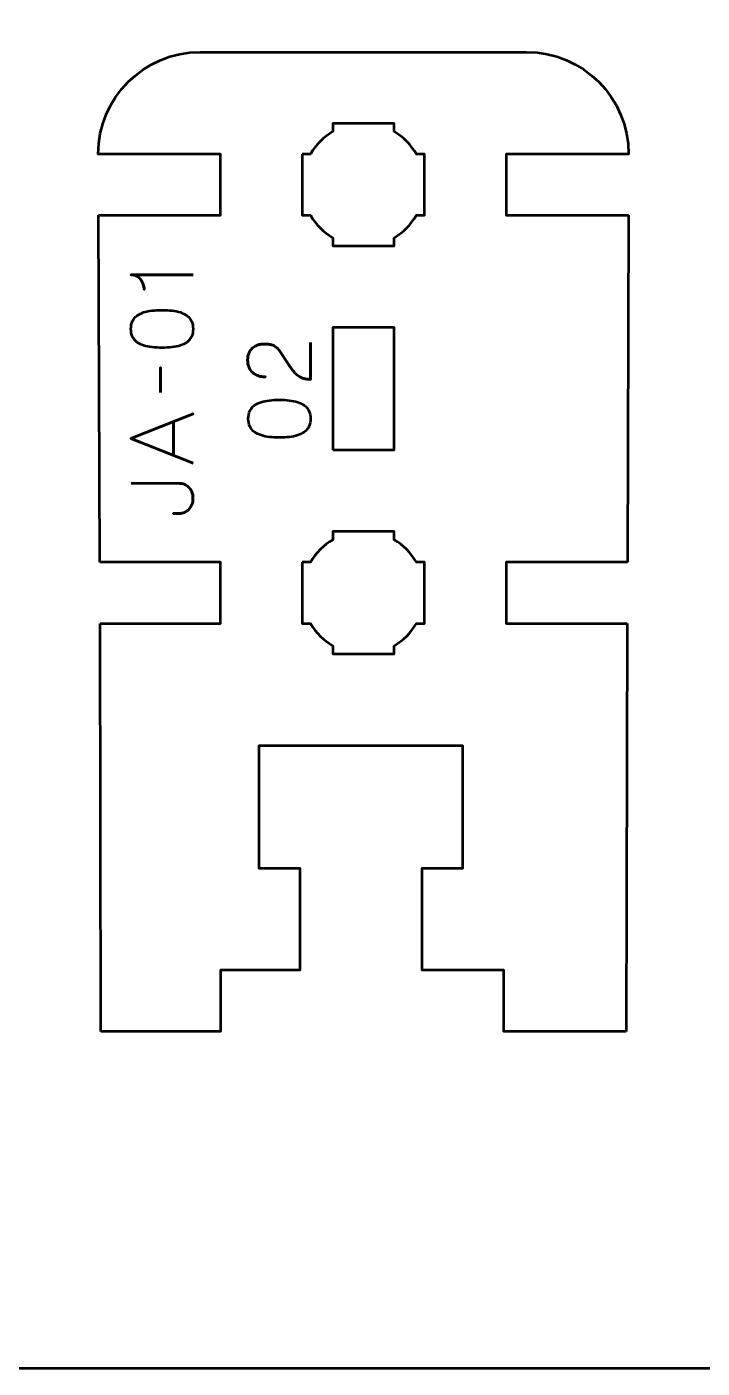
# Model space of a CAD drawing. Header units: centimetres. Extents: x -21 to 0, y -29.7 to 0.
# Drawn here: x -10.5 to -7.19, y -29.7 to -23.13 of the extents above; entities that cross this region are included whole.
import ezdxf

# ---------------------------------------------------------------- set-up
doc = ezdxf.new("R2010")
doc.units = ezdxf.units.CM
doc.header["$MEASUREMENT"] = 0
doc.layers.add('Layer 1', color=7, linetype='Continuous')

msp = doc.modelspace()

# ---------------------------------------------------------------- linework, layer by layer
at = {"layer": 'Layer 1', "color": 1, "lineweight": 53}
msp.add_open_spline([(-21.00003, -29.19995), (-21.00003, -29.19995), (-21.00003, -3.49992), (-21.00003, -3.49992), (-21.00003, -3.49992), (-21.00003, -3.41709), (-20.93286, -3.34992), (-20.85003, -3.34992), (-20.85003, -3.34992), (-20.7672, -3.34992), (-20.70003, -3.28275), (-20.70003, -3.19992), (-20.70003, -3.19992), (-20.70003, -3.11709), (-20.7672, -3.04992), (-20.85003, -3.04992), (-20.85003, -3.04992), (-20.93286, -3.04992), (-21.00003, -2.98275), (-21.00003, -2.89992), (-21.00003, -2.89992), (-21.00003, -2.81709), (-20.93286, -2.74992), (-20.85003, -2.74992), (-20.85003, -2.74992), (-20.7672, -2.74992), (-20.70003, -2.68275), (-20.70003, -2.59992), (-20.70003, -2.59992), (-20.70003, -2.51709), (-20.7672, -2.44992), (-20.85003, -2.44992), (-20.85003, -2.44992), (-20.93286, -2.44992), (-21.00003, -2.38275), (-21.00003, -2.29992), (-21.00003, -2.29992), (-21.00003, -2.21709), (-20.93286, -2.14992), (-20.85003, -2.14992), (-20.85003, -2.14992), (-20.7672, -2.14992), (-20.70003, -2.08275), (-20.70003, -1.99992), (-20.70003, -1.99992), (-20.70003, -1.91709), (-20.7672, -1.84992), (-20.85003, -1.84992), (-20.85003, -1.84992), (-20.93286, -1.84992), (-21.00003, -1.78275), (-21.00003, -1.69992), (-21.00003, -1.69992), (-21.00003, -1.61709), (-20.93286, -1.54992), (-20.85003, -1.54992), (-20.85003, -1.54992), (-20.7672, -1.54992), (-20.70003, -1.48275), (-20.70003, -1.39992), (-20.70003, -1.39992), (-20.70003, -1.31709), (-20.7672, -1.24992), (-20.85003, -1.24992), (-20.85003, -1.24992), (-20.93286, -1.24992), (-21.00003, -1.18275), (-21.00003, -1.09992), (-21.00003, -1.09992), (-21.00003, -1.09992), (-21.00003, -0.49992), (-21.00003, -0.49992), (-21.00003, -0.49992), (-21.00003, -0.22295), (-20.77694, 0.00004), (-20.49994, 0.00004), (-20.49994, 0.00004), (-20.49994, 0.00004), (-0.50008, 0.00004), (-0.50008, 0.00004), (-0.50008, 0.00004), (-0.22294, 0.00004), (0.00002, -0.22295), (0.00002, -0.49992), (0.00002, -0.49992), (0.00002, -0.49992), (0.00002, -29.19995), (0.00002, -29.19995), (0.00002, -29.19995), (0.00002, -29.47695), (-0.22294, -29.70004), (-0.50008, -29.70004), (-0.50008, -29.70004), (-0.50008, -29.70004), (-20.49994, -29.70004), (-20.49994, -29.70004), (-20.49994, -29.70004), (-20.77694, -29.70004), (-21.00003, -29.47695), (-21.00003, -29.19995)], degree=3, knots=[0, 0, 0, 0, 0.04, 0.04, 0.04, 0.04, 0.08, 0.08, 0.08, 0.08, 0.12, 0.12, 0.12, 0.12, 0.16, 0.16, 0.16, 0.16, 0.2, 0.2, 0.2, 0.2, 0.24, 0.24, 0.24, 0.24, 0.28, 0.28, 0.28, 0.28, 0.32, 0.32, 0.32, 0.32, 0.36, 0.36, 0.36, 0.36, 0.4, 0.4, 0.4, 0.4, 0.44, 0.44, 0.44, 0.44, 0.48, 0.48, 0.48, 0.48, 0.52, 0.52, 0.52, 0.52, 0.56, 0.56, 0.56, 0.56, 0.6, 0.6, 0.6, 0.6, 0.64, 0.64, 0.64, 0.64, 0.68, 0.68, 0.68, 0.68, 0.72, 0.72, 0.72, 0.72, 0.76, 0.76, 0.76, 0.76, 0.8, 0.8, 0.8, 0.8, 0.84, 0.84, 0.84, 0.84, 0.88, 0.88, 0.88, 0.88, 0.92, 0.92, 0.92, 0.92, 0.96, 0.96, 0.96, 0.96, 1, 1, 1, 1], dxfattribs=at)
at = {"layer": 'Layer 1', "lineweight": 53}
for points, knots in [([(-10.14883, -24.05), (-10.14883, -24.05), (-9.55, -24.05), (-9.55, -24.05), (-9.55, -24.05), (-9.55, -24.05), (-9.55, -23.75), (-9.55, -23.75), (-9.55, -23.75), (-9.55, -23.75), (-10.15, -23.75), (-10.15, -23.75), (-10.15, -23.75), (-10.15, -23.47391), (-9.92609, -23.25), (-9.65, -23.25), (-9.65, -23.25), (-9.65, -23.25), (-8.05, -23.25), (-8.05, -23.25), (-8.05, -23.25), (-7.77391, -23.25), (-7.55, -23.47391), (-7.55, -23.75), (-7.55, -23.75), (-7.55, -23.75), (-8.15, -23.75), (-8.15, -23.75), (-8.15, -23.75), (-8.15, -23.75), (-8.15, -24.05), (-8.15, -24.05), (-8.15, -24.05), (-8.15, -24.05), (-7.55094, -24.05), (-7.55094, -24.05)], [0, 0, 0, 0, 0.1111111, 0.1111111, 0.1111111, 0.1111111, 0.2222222, 0.2222222, 0.2222222, 0.2222222, 0.3333333, 0.3333333, 0.3333333, 0.3333333, 0.4444444, 0.4444444, 0.4444444, 0.4444444, 0.5555556, 0.5555556, 0.5555556, 0.5555556, 0.6666667, 0.6666667, 0.6666667, 0.6666667, 0.7777778, 0.7777778, 0.7777778, 0.7777778, 0.8888889, 0.8888889, 0.8888889, 0.8888889, 1, 1, 1, 1]), ([(-9.15, -23.75), (-9.15, -23.75), (-9.10985, -23.75), (-9.10985, -23.75), (-9.10985, -23.75), (-9.0835, -23.70447), (-9.04553, -23.6665), (-9, -23.64015), (-9, -23.64015), (-9, -23.64015), (-9, -23.6), (-9, -23.6), (-9, -23.6), (-9, -23.6), (-8.85, -23.6), (-8.85, -23.6), (-8.85, -23.6), (-8.85, -23.6), (-8.7, -23.6), (-8.7, -23.6), (-8.7, -23.6), (-8.7, -23.6), (-8.7, -23.64015), (-8.7, -23.64015), (-8.7, -23.64015), (-8.65447, -23.6665), (-8.6165, -23.70447), (-8.59015, -23.75), (-8.59015, -23.75), (-8.59015, -23.75), (-8.55, -23.75), (-8.55, -23.75), (-8.55, -23.75), (-8.55, -23.75), (-8.55, -23.9), (-8.55, -23.9), (-8.55, -23.9), (-8.55, -23.9), (-8.55, -24.05), (-8.55, -24.05), (-8.55, -24.05), (-8.55, -24.05), (-8.59015, -24.05), (-8.59015, -24.05), (-8.59015, -24.05), (-8.6165, -24.09553), (-8.65447, -24.1335), (-8.7, -24.15985), (-8.7, -24.15985), (-8.7, -24.15985), (-8.7, -24.2), (-8.7, -24.2), (-8.7, -24.2), (-8.7, -24.2), (-8.85, -24.2), (-8.85, -24.2), (-8.85, -24.2), (-8.85, -24.2), (-9, -24.2), (-9, -24.2), (-9, -24.2), (-9, -24.2), (-9, -24.15985), (-9, -24.15985), (-9, -24.15985), (-9.04553, -24.1335), (-9.0835, -24.09553), (-9.10985, -24.05), (-9.10985, -24.05), (-9.10985, -24.05), (-9.15, -24.05), (-9.15, -24.05), (-9.15, -24.05), (-9.15, -24.05), (-9.15, -23.9), (-9.15, -23.9), (-9.15, -23.9), (-9.15, -23.9), (-9.15, -23.75), (-9.15, -23.75)], [0, 0, 0, 0, 0.05, 0.05, 0.05, 0.05, 0.1, 0.1, 0.1, 0.1, 0.15, 0.15, 0.15, 0.15, 0.2, 0.2, 0.2, 0.2, 0.25, 0.25, 0.25, 0.25, 0.3, 0.3, 0.3, 0.3, 0.35, 0.35, 0.35, 0.35, 0.4, 0.4, 0.4, 0.4, 0.45, 0.45, 0.45, 0.45, 0.5, 0.5, 0.5, 0.5, 0.55, 0.55, 0.55, 0.55, 0.6, 0.6, 0.6, 0.6, 0.65, 0.65, 0.65, 0.65, 0.7, 0.7, 0.7, 0.7, 0.75, 0.75, 0.75, 0.75, 0.8, 0.8, 0.8, 0.8, 0.85, 0.85, 0.85, 0.85, 0.9, 0.9, 0.9, 0.9, 0.95, 0.95, 0.95, 0.95, 1, 1, 1, 1]), ([(-9, -25.2), (-9, -25.2), (-9, -24.6), (-9, -24.6), (-9, -24.6), (-9, -24.6), (-8.7, -24.6), (-8.7, -24.6), (-8.7, -24.6), (-8.7, -24.6), (-8.7, -25.2), (-8.7, -25.2), (-8.7, -25.2), (-8.7, -25.2), (-9, -25.2), (-9, -25.2)], [0, 0, 0, 0, 0.25, 0.25, 0.25, 0.25, 0.5, 0.5, 0.5, 0.5, 0.75, 0.75, 0.75, 0.75, 1, 1, 1, 1]), ([(-9.15, -25.75), (-9.15, -25.75), (-9.10985, -25.75), (-9.10985, -25.75), (-9.10985, -25.75), (-9.0835, -25.70447), (-9.04553, -25.6665), (-9, -25.64015), (-9, -25.64015), (-9, -25.64015), (-9, -25.6), (-9, -25.6), (-9, -25.6), (-9, -25.6), (-8.85, -25.6), (-8.85, -25.6), (-8.85, -25.6), (-8.85, -25.6), (-8.7, -25.6), (-8.7, -25.6), (-8.7, -25.6), (-8.7, -25.6), (-8.7, -25.64015), (-8.7, -25.64015), (-8.7, -25.64015), (-8.65447, -25.6665), (-8.6165, -25.70447), (-8.59015, -25.75), (-8.59015, -25.75), (-8.59015, -25.75), (-8.55, -25.75), (-8.55, -25.75), (-8.55, -25.75), (-8.55, -25.75), (-8.55, -25.9), (-8.55, -25.9), (-8.55, -25.9), (-8.55, -25.9), (-8.55, -26.05), (-8.55, -26.05), (-8.55, -26.05), (-8.55, -26.05), (-8.59015, -26.05), (-8.59015, -26.05), (-8.59015, -26.05), (-8.6165, -26.09553), (-8.65447, -26.1335), (-8.7, -26.15985), (-8.7, -26.15985), (-8.7, -26.15985), (-8.7, -26.2), (-8.7, -26.2), (-8.7, -26.2), (-8.7, -26.2), (-8.85, -26.2), (-8.85, -26.2), (-8.85, -26.2), (-8.85, -26.2), (-9, -26.2), (-9, -26.2), (-9, -26.2), (-9, -26.2), (-9, -26.15985), (-9, -26.15985), (-9, -26.15985), (-9.04553, -26.1335), (-9.0835, -26.09553), (-9.10985, -26.05), (-9.10985, -26.05), (-9.10985, -26.05), (-9.15, -26.05), (-9.15, -26.05), (-9.15, -26.05), (-9.15, -26.05), (-9.15, -25.9), (-9.15, -25.9), (-9.15, -25.9), (-9.15, -25.9), (-9.15, -25.75), (-9.15, -25.75)], [0, 0, 0, 0, 0.05, 0.05, 0.05, 0.05, 0.1, 0.1, 0.1, 0.1, 0.15, 0.15, 0.15, 0.15, 0.2, 0.2, 0.2, 0.2, 0.25, 0.25, 0.25, 0.25, 0.3, 0.3, 0.3, 0.3, 0.35, 0.35, 0.35, 0.35, 0.4, 0.4, 0.4, 0.4, 0.45, 0.45, 0.45, 0.45, 0.5, 0.5, 0.5, 0.5, 0.55, 0.55, 0.55, 0.55, 0.6, 0.6, 0.6, 0.6, 0.65, 0.65, 0.65, 0.65, 0.7, 0.7, 0.7, 0.7, 0.75, 0.75, 0.75, 0.75, 0.8, 0.8, 0.8, 0.8, 0.85, 0.85, 0.85, 0.85, 0.9, 0.9, 0.9, 0.9, 0.95, 0.95, 0.95, 0.95, 1, 1, 1, 1]), ([(-10.14101, -26.05), (-10.14101, -26.05), (-9.55, -26.05), (-9.55, -26.05), (-9.55, -26.05), (-9.55, -26.05), (-9.55, -25.75), (-9.55, -25.75), (-9.55, -25.75), (-9.55, -25.75), (-10.14219, -25.75), (-10.14219, -25.75)], [0, 0, 0, 0, 0.3333333, 0.3333333, 0.3333333, 0.3333333, 0.6666667, 0.6666667, 0.6666667, 0.6666667, 1, 1, 1, 1]), ([(-7.55625, -25.75), (-7.55625, -25.75), (-8.15, -25.75), (-8.15, -25.75), (-8.15, -25.75), (-8.15, -25.75), (-8.15, -26.05), (-8.15, -26.05), (-8.15, -26.05), (-8.15, -26.05), (-7.55719, -26.05), (-7.55719, -26.05)], [0, 0, 0, 0, 0.3333333, 0.3333333, 0.3333333, 0.3333333, 0.6666667, 0.6666667, 0.6666667, 0.6666667, 1, 1, 1, 1]), ([(-7.5625, -28.05), (-7.5625, -28.05), (-8.1625, -28.05), (-8.1625, -28.05), (-8.1625, -28.05), (-8.1625, -28.05), (-8.1625, -27.75), (-8.1625, -27.75), (-8.1625, -27.75), (-8.1625, -27.75), (-8.5625, -27.75), (-8.5625, -27.75), (-8.5625, -27.75), (-8.5625, -27.75), (-8.5625, -27.25), (-8.5625, -27.25), (-8.5625, -27.25), (-8.5625, -27.25), (-8.3625, -27.24999), (-8.3625, -27.24999), (-8.3625, -27.24999), (-8.3625, -27.24999), (-8.3625, -26.65), (-8.3625, -26.65), (-8.3625, -26.65), (-8.74583, -26.65), (-8.97917, -26.65), (-9.3625, -26.65), (-9.3625, -26.65), (-9.3625, -26.65), (-9.3625, -27.24999), (-9.3625, -27.24999), (-9.3625, -27.24999), (-9.3625, -27.24999), (-9.1625, -27.25), (-9.1625, -27.25), (-9.1625, -27.25), (-9.1625, -27.25), (-9.1625, -27.75001), (-9.1625, -27.75001), (-9.1625, -27.75001), (-9.1625, -27.75001), (-9.55, -27.75), (-9.55, -27.75), (-9.55, -27.75), (-9.55, -27.75), (-9.55, -28.05), (-9.55, -28.05), (-9.55, -28.05), (-9.55, -28.05), (-10.1375, -28.05), (-10.1375, -28.05)], [0, 0, 0, 0, 0.0769231, 0.0769231, 0.0769231, 0.0769231, 0.1538462, 0.1538462, 0.1538462, 0.1538462, 0.2307692, 0.2307692, 0.2307692, 0.2307692, 0.3076923, 0.3076923, 0.3076923, 0.3076923, 0.3846154, 0.3846154, 0.3846154, 0.3846154, 0.4615385, 0.4615385, 0.4615385, 0.4615385, 0.5384615, 0.5384615, 0.5384615, 0.5384615, 0.6153846, 0.6153846, 0.6153846, 0.6153846, 0.6923077, 0.6923077, 0.6923077, 0.6923077, 0.7692308, 0.7692308, 0.7692308, 0.7692308, 0.8461538, 0.8461538, 0.8461538, 0.8461538, 0.9230769, 0.9230769, 0.9230769, 0.9230769, 1, 1, 1, 1])]:
    msp.add_open_spline(points, degree=3, knots=knots, dxfattribs=at)
at = {"layer": 'Layer 1', "color": 3, "lineweight": 53}
for points in [[(-10.14219, -25.75), (-10.14219, -25.75), (-10.14883, -24.05), (-10.14883, -24.05)], [(-7.55094, -24.05), (-7.55094, -24.05), (-7.55625, -25.75), (-7.55625, -25.75)], [(-10.1375, -28.05), (-10.1375, -28.05), (-10.14101, -26.05), (-10.14101, -26.05)], [(-7.55719, -26.05), (-7.55719, -26.05), (-7.5625, -28.05), (-7.5625, -28.05)]]:
    msp.add_open_spline(points, degree=3, dxfattribs=at)
at = {"layer": 'Layer 1', "color": 5, "lineweight": 53}
for points, knots in [([(-9.68505, -24.34231), (-9.68505, -24.34231), (-9.99027, -24.34231), (-9.99027, -24.34231), (-9.99027, -24.34231), (-9.9799, -24.34238), (-9.97101, -24.34422), (-9.9636, -24.34775), (-9.9636, -24.34775), (-9.95612, -24.3512), (-9.94998, -24.35579), (-9.94505, -24.36143), (-9.94505, -24.36143), (-9.94011, -24.36708), (-9.93616, -24.37315), (-9.93319, -24.37964), (-9.93319, -24.37964), (-9.9303, -24.38613), (-9.92811, -24.39241), (-9.92677, -24.39848), (-9.92677, -24.39848), (-9.92536, -24.40461), (-9.92451, -24.40984), (-9.92423, -24.41428), (-9.92423, -24.41428), (-9.92451, -24.40984), (-9.92536, -24.40461), (-9.92677, -24.39848), (-9.92677, -24.39848), (-9.92811, -24.39241), (-9.9303, -24.38613), (-9.93319, -24.37964), (-9.93319, -24.37964), (-9.93616, -24.37315), (-9.94011, -24.36708), (-9.94505, -24.36143), (-9.94505, -24.36143), (-9.94998, -24.35579), (-9.95612, -24.3512), (-9.9636, -24.34775), (-9.9636, -24.34775), (-9.97101, -24.34422), (-9.9799, -24.34238), (-9.99027, -24.34231), (-9.99027, -24.34231), (-9.99027, -24.34231), (-9.68505, -24.34231), (-9.68505, -24.34231)], [0, 0, 0, 0, 0.0833333, 0.0833333, 0.0833333, 0.0833333, 0.1666667, 0.1666667, 0.1666667, 0.1666667, 0.25, 0.25, 0.25, 0.25, 0.3333333, 0.3333333, 0.3333333, 0.3333333, 0.4166667, 0.4166667, 0.4166667, 0.4166667, 0.5, 0.5, 0.5, 0.5, 0.5833333, 0.5833333, 0.5833333, 0.5833333, 0.6666667, 0.6666667, 0.6666667, 0.6666667, 0.75, 0.75, 0.75, 0.75, 0.8333333, 0.8333333, 0.8333333, 0.8333333, 0.9166667, 0.9166667, 0.9166667, 0.9166667, 1, 1, 1, 1]), ([(-9.68505, -24.60689), (-9.68512, -24.59208), (-9.68773, -24.57931), (-9.69281, -24.56865), (-9.69281, -24.56865), (-9.69789, -24.55807), (-9.70516, -24.54925), (-9.7144, -24.5422), (-9.7144, -24.5422), (-9.72371, -24.53521), (-9.73472, -24.52971), (-9.74742, -24.52562), (-9.74742, -24.52562), (-9.76012, -24.52159), (-9.77402, -24.5187), (-9.78926, -24.51708), (-9.78926, -24.51708), (-9.8045, -24.51538), (-9.82052, -24.51454), (-9.83745, -24.51461), (-9.83745, -24.51461), (-9.85431, -24.51454), (-9.87033, -24.51538), (-9.8855, -24.51708), (-9.8855, -24.51708), (-9.90067, -24.5187), (-9.91464, -24.52159), (-9.92734, -24.52562), (-9.92734, -24.52562), (-9.93997, -24.52971), (-9.95097, -24.53521), (-9.96036, -24.5422), (-9.96036, -24.5422), (-9.96967, -24.54925), (-9.97694, -24.55807), (-9.98202, -24.56865), (-9.98202, -24.56865), (-9.98717, -24.57931), (-9.98978, -24.59208), (-9.98985, -24.60689), (-9.98985, -24.60689), (-9.98978, -24.62171), (-9.98717, -24.63448), (-9.98202, -24.64514), (-9.98202, -24.64514), (-9.97694, -24.65572), (-9.96967, -24.66454), (-9.96036, -24.67159), (-9.96036, -24.67159), (-9.95097, -24.67858), (-9.93997, -24.68408), (-9.92734, -24.68817), (-9.92734, -24.68817), (-9.91464, -24.6922), (-9.90067, -24.69509), (-9.8855, -24.69671), (-9.8855, -24.69671), (-9.87033, -24.6984), (-9.85431, -24.69925), (-9.83745, -24.69918), (-9.83745, -24.69918), (-9.82052, -24.69925), (-9.8045, -24.6984), (-9.78926, -24.69671), (-9.78926, -24.69671), (-9.77402, -24.69509), (-9.76012, -24.6922), (-9.74742, -24.68817), (-9.74742, -24.68817), (-9.73472, -24.68408), (-9.72371, -24.67858), (-9.7144, -24.67159), (-9.7144, -24.67159), (-9.70516, -24.66454), (-9.69789, -24.65572), (-9.69281, -24.64514), (-9.69281, -24.64514), (-9.68773, -24.63448), (-9.68512, -24.62171), (-9.68505, -24.60689)], [0, 0, 0, 0, 0.05, 0.05, 0.05, 0.05, 0.1, 0.1, 0.1, 0.1, 0.15, 0.15, 0.15, 0.15, 0.2, 0.2, 0.2, 0.2, 0.25, 0.25, 0.25, 0.25, 0.3, 0.3, 0.3, 0.3, 0.35, 0.35, 0.35, 0.35, 0.4, 0.4, 0.4, 0.4, 0.45, 0.45, 0.45, 0.45, 0.5, 0.5, 0.5, 0.5, 0.55, 0.55, 0.55, 0.55, 0.6, 0.6, 0.6, 0.6, 0.65, 0.65, 0.65, 0.65, 0.7, 0.7, 0.7, 0.7, 0.75, 0.75, 0.75, 0.75, 0.8, 0.8, 0.8, 0.8, 0.85, 0.85, 0.85, 0.85, 0.9, 0.9, 0.9, 0.9, 0.95, 0.95, 0.95, 0.95, 1, 1, 1, 1]), ([(-9.68505, -24.60689), (-9.68512, -24.59208), (-9.68773, -24.57931), (-9.69281, -24.56865), (-9.69281, -24.56865), (-9.69789, -24.55807), (-9.70516, -24.54925), (-9.7144, -24.5422), (-9.7144, -24.5422), (-9.72371, -24.53521), (-9.73472, -24.52971), (-9.74742, -24.52562), (-9.74742, -24.52562), (-9.76012, -24.52159), (-9.77402, -24.5187), (-9.78926, -24.51708), (-9.78926, -24.51708), (-9.8045, -24.51538), (-9.82052, -24.51454), (-9.83745, -24.51461), (-9.83745, -24.51461), (-9.85431, -24.51454), (-9.87033, -24.51538), (-9.8855, -24.51708), (-9.8855, -24.51708), (-9.90067, -24.5187), (-9.91464, -24.52159), (-9.92734, -24.52562), (-9.92734, -24.52562), (-9.93997, -24.52971), (-9.95097, -24.53521), (-9.96036, -24.5422), (-9.96036, -24.5422), (-9.96967, -24.54925), (-9.97694, -24.55807), (-9.98202, -24.56865), (-9.98202, -24.56865), (-9.98717, -24.57931), (-9.98978, -24.59208), (-9.98985, -24.60689), (-9.98985, -24.60689), (-9.98978, -24.62171), (-9.98717, -24.63448), (-9.98202, -24.64514), (-9.98202, -24.64514), (-9.97694, -24.65572), (-9.96967, -24.66454), (-9.96036, -24.67159), (-9.96036, -24.67159), (-9.95097, -24.67858), (-9.93997, -24.68408), (-9.92734, -24.68817), (-9.92734, -24.68817), (-9.91464, -24.6922), (-9.90067, -24.69509), (-9.8855, -24.69671), (-9.8855, -24.69671), (-9.87033, -24.6984), (-9.85431, -24.69925), (-9.83745, -24.69918), (-9.83745, -24.69918), (-9.82052, -24.69925), (-9.8045, -24.6984), (-9.78926, -24.69671), (-9.78926, -24.69671), (-9.77402, -24.69509), (-9.76012, -24.6922), (-9.74742, -24.68817), (-9.74742, -24.68817), (-9.73472, -24.68408), (-9.72371, -24.67858), (-9.7144, -24.67159), (-9.7144, -24.67159), (-9.70516, -24.66454), (-9.69789, -24.65572), (-9.69281, -24.64514), (-9.69281, -24.64514), (-9.68773, -24.63448), (-9.68512, -24.62171), (-9.68505, -24.60689)], [0, 0, 0, 0, 0.05, 0.05, 0.05, 0.05, 0.1, 0.1, 0.1, 0.1, 0.15, 0.15, 0.15, 0.15, 0.2, 0.2, 0.2, 0.2, 0.25, 0.25, 0.25, 0.25, 0.3, 0.3, 0.3, 0.3, 0.35, 0.35, 0.35, 0.35, 0.4, 0.4, 0.4, 0.4, 0.45, 0.45, 0.45, 0.45, 0.5, 0.5, 0.5, 0.5, 0.55, 0.55, 0.55, 0.55, 0.6, 0.6, 0.6, 0.6, 0.65, 0.65, 0.65, 0.65, 0.7, 0.7, 0.7, 0.7, 0.75, 0.75, 0.75, 0.75, 0.8, 0.8, 0.8, 0.8, 0.85, 0.85, 0.85, 0.85, 0.9, 0.9, 0.9, 0.9, 0.95, 0.95, 0.95, 0.95, 1, 1, 1, 1]), ([(-9.10974, -24.67272), (-9.10974, -24.67272), (-9.10974, -24.85433), (-9.10974, -24.85433), (-9.10974, -24.85433), (-9.12202, -24.85398), (-9.13288, -24.85243), (-9.1422, -24.84981), (-9.1422, -24.84981), (-9.15151, -24.84713), (-9.15969, -24.84354), (-9.16675, -24.83909), (-9.16675, -24.83909), (-9.1738, -24.83457), (-9.18008, -24.82942), (-9.18559, -24.82357), (-9.18559, -24.82357), (-9.19116, -24.81771), (-9.19624, -24.81143), (-9.20104, -24.80466), (-9.20104, -24.80466), (-9.20577, -24.79789), (-9.21049, -24.7909), (-9.21515, -24.78363), (-9.21515, -24.78363), (-9.21515, -24.78363), (-9.26341, -24.71124), (-9.26341, -24.71124), (-9.26341, -24.71124), (-9.26863, -24.70384), (-9.27427, -24.69805), (-9.28048, -24.69396), (-9.28048, -24.69396), (-9.28662, -24.6898), (-9.29311, -24.6869), (-9.29989, -24.68514), (-9.29989, -24.68514), (-9.30673, -24.68345), (-9.31364, -24.68239), (-9.32077, -24.68204), (-9.32077, -24.68204), (-9.3279, -24.68168), (-9.33502, -24.68154), (-9.34215, -24.68161), (-9.34215, -24.68161), (-9.348, -24.68161), (-9.35428, -24.68239), (-9.36106, -24.68394), (-9.36106, -24.68394), (-9.36776, -24.68556), (-9.37446, -24.6881), (-9.38109, -24.6917), (-9.38109, -24.6917), (-9.38773, -24.6953), (-9.39379, -24.7001), (-9.3993, -24.70609), (-9.3993, -24.70609), (-9.40473, -24.71209), (-9.4091, -24.7195), (-9.41242, -24.72832), (-9.41242, -24.72832), (-9.41574, -24.73714), (-9.41743, -24.74751), (-9.4175, -24.7595), (-9.4175, -24.7595), (-9.41743, -24.77157), (-9.41574, -24.78222), (-9.41249, -24.7914), (-9.41249, -24.7914), (-9.40925, -24.80057), (-9.40473, -24.8084), (-9.39902, -24.81489), (-9.39902, -24.81489), (-9.3933, -24.82138), (-9.38667, -24.8266), (-9.37926, -24.83069), (-9.37926, -24.83069), (-9.37185, -24.83479), (-9.36395, -24.83775), (-9.35562, -24.83965), (-9.35562, -24.83965), (-9.3473, -24.84156), (-9.33883, -24.84248), (-9.33029, -24.84248), (-9.33029, -24.84248), (-9.33883, -24.84248), (-9.3473, -24.84156), (-9.35562, -24.83965), (-9.35562, -24.83965), (-9.36395, -24.83775), (-9.37185, -24.83479), (-9.37926, -24.83069), (-9.37926, -24.83069), (-9.38667, -24.8266), (-9.3933, -24.82138), (-9.39902, -24.81489), (-9.39902, -24.81489), (-9.40473, -24.8084), (-9.40925, -24.80057), (-9.41249, -24.7914), (-9.41249, -24.7914), (-9.41574, -24.78222), (-9.41743, -24.77157), (-9.4175, -24.7595), (-9.4175, -24.7595), (-9.41743, -24.74751), (-9.41574, -24.73714), (-9.41242, -24.72832), (-9.41242, -24.72832), (-9.4091, -24.7195), (-9.40473, -24.71209), (-9.3993, -24.70609), (-9.3993, -24.70609), (-9.39379, -24.7001), (-9.38773, -24.6953), (-9.38109, -24.6917), (-9.38109, -24.6917), (-9.37446, -24.6881), (-9.36776, -24.68556), (-9.36106, -24.68394), (-9.36106, -24.68394), (-9.35428, -24.68239), (-9.348, -24.68161), (-9.34215, -24.68161), (-9.34215, -24.68161), (-9.33502, -24.68154), (-9.3279, -24.68168), (-9.32077, -24.68204), (-9.32077, -24.68204), (-9.31364, -24.68239), (-9.30673, -24.68345), (-9.29989, -24.68514), (-9.29989, -24.68514), (-9.29311, -24.6869), (-9.28662, -24.6898), (-9.28048, -24.69396), (-9.28048, -24.69396), (-9.27427, -24.69805), (-9.26863, -24.70384), (-9.26341, -24.71124), (-9.26341, -24.71124), (-9.26341, -24.71124), (-9.21515, -24.78363), (-9.21515, -24.78363), (-9.21515, -24.78363), (-9.21049, -24.7909), (-9.20577, -24.79789), (-9.20104, -24.80466), (-9.20104, -24.80466), (-9.19624, -24.81143), (-9.19116, -24.81771), (-9.18559, -24.82357), (-9.18559, -24.82357), (-9.18008, -24.82942), (-9.1738, -24.83457), (-9.16675, -24.83909), (-9.16675, -24.83909), (-9.15969, -24.84354), (-9.15151, -24.84713), (-9.1422, -24.84981), (-9.1422, -24.84981), (-9.13288, -24.85243), (-9.12202, -24.85398), (-9.10974, -24.85433), (-9.10974, -24.85433), (-9.10974, -24.85433), (-9.10974, -24.67272), (-9.10974, -24.67272)], [0, 0, 0, 0, 0.0238095, 0.0238095, 0.0238095, 0.0238095, 0.047619, 0.047619, 0.047619, 0.047619, 0.0714286, 0.0714286, 0.0714286, 0.0714286, 0.0952381, 0.0952381, 0.0952381, 0.0952381, 0.1190476, 0.1190476, 0.1190476, 0.1190476, 0.1428571, 0.1428571, 0.1428571, 0.1428571, 0.1666667, 0.1666667, 0.1666667, 0.1666667, 0.1904762, 0.1904762, 0.1904762, 0.1904762, 0.2142857, 0.2142857, 0.2142857, 0.2142857, 0.2380952, 0.2380952, 0.2380952, 0.2380952, 0.2619048, 0.2619048, 0.2619048, 0.2619048, 0.2857143, 0.2857143, 0.2857143, 0.2857143, 0.3095238, 0.3095238, 0.3095238, 0.3095238, 0.3333333, 0.3333333, 0.3333333, 0.3333333, 0.3571429, 0.3571429, 0.3571429, 0.3571429, 0.3809524, 0.3809524, 0.3809524, 0.3809524, 0.4047619, 0.4047619, 0.4047619, 0.4047619, 0.4285714, 0.4285714, 0.4285714, 0.4285714, 0.452381, 0.452381, 0.452381, 0.452381, 0.4761905, 0.4761905, 0.4761905, 0.4761905, 0.5, 0.5, 0.5, 0.5, 0.5238095, 0.5238095, 0.5238095, 0.5238095, 0.547619, 0.547619, 0.547619, 0.547619, 0.5714286, 0.5714286, 0.5714286, 0.5714286, 0.5952381, 0.5952381, 0.5952381, 0.5952381, 0.6190476, 0.6190476, 0.6190476, 0.6190476, 0.6428571, 0.6428571, 0.6428571, 0.6428571, 0.6666667, 0.6666667, 0.6666667, 0.6666667, 0.6904762, 0.6904762, 0.6904762, 0.6904762, 0.7142857, 0.7142857, 0.7142857, 0.7142857, 0.7380952, 0.7380952, 0.7380952, 0.7380952, 0.7619048, 0.7619048, 0.7619048, 0.7619048, 0.7857143, 0.7857143, 0.7857143, 0.7857143, 0.8095238, 0.8095238, 0.8095238, 0.8095238, 0.8333333, 0.8333333, 0.8333333, 0.8333333, 0.8571429, 0.8571429, 0.8571429, 0.8571429, 0.8809524, 0.8809524, 0.8809524, 0.8809524, 0.9047619, 0.9047619, 0.9047619, 0.9047619, 0.9285714, 0.9285714, 0.9285714, 0.9285714, 0.952381, 0.952381, 0.952381, 0.952381, 0.9761905, 0.9761905, 0.9761905, 0.9761905, 1, 1, 1, 1]), ([(-9.84465, -24.91931), (-9.84465, -24.91931), (-9.84465, -24.79612), (-9.84465, -24.79612), (-9.84465, -24.79612), (-9.84465, -24.79612), (-9.84465, -24.91931), (-9.84465, -24.91931)], [0, 0, 0, 0, 0.5, 0.5, 0.5, 0.5, 1, 1, 1, 1]), ([(-9.10974, -25.04694), (-9.10981, -25.03213), (-9.11242, -25.01936), (-9.1175, -25.0087), (-9.1175, -25.0087), (-9.12258, -24.99812), (-9.12985, -24.9893), (-9.13909, -24.98225), (-9.13909, -24.98225), (-9.1484, -24.97526), (-9.15941, -24.96976), (-9.17211, -24.96567), (-9.17211, -24.96567), (-9.18481, -24.96164), (-9.19871, -24.95875), (-9.21395, -24.95713), (-9.21395, -24.95713), (-9.22919, -24.95543), (-9.24521, -24.95459), (-9.26214, -24.95466), (-9.26214, -24.95466), (-9.279, -24.95459), (-9.29502, -24.95543), (-9.31019, -24.95713), (-9.31019, -24.95713), (-9.32536, -24.95875), (-9.33933, -24.96164), (-9.35203, -24.96567), (-9.35203, -24.96567), (-9.36466, -24.96976), (-9.37566, -24.97526), (-9.38505, -24.98225), (-9.38505, -24.98225), (-9.39436, -24.9893), (-9.40163, -24.99812), (-9.40671, -25.0087), (-9.40671, -25.0087), (-9.41186, -25.01936), (-9.41447, -25.03213), (-9.41454, -25.04694), (-9.41454, -25.04694), (-9.41447, -25.06176), (-9.41186, -25.07453), (-9.40671, -25.08519), (-9.40671, -25.08519), (-9.40163, -25.09577), (-9.39436, -25.10459), (-9.38505, -25.11164), (-9.38505, -25.11164), (-9.37566, -25.11863), (-9.36466, -25.12413), (-9.35203, -25.12822), (-9.35203, -25.12822), (-9.33933, -25.13225), (-9.32536, -25.13514), (-9.31019, -25.13676), (-9.31019, -25.13676), (-9.29502, -25.13845), (-9.279, -25.1393), (-9.26214, -25.13923), (-9.26214, -25.13923), (-9.24521, -25.1393), (-9.22919, -25.13845), (-9.21395, -25.13676), (-9.21395, -25.13676), (-9.19871, -25.13514), (-9.18481, -25.13225), (-9.17211, -25.12822), (-9.17211, -25.12822), (-9.15941, -25.12413), (-9.1484, -25.11863), (-9.13909, -25.11164), (-9.13909, -25.11164), (-9.12985, -25.10459), (-9.12258, -25.09577), (-9.1175, -25.08519), (-9.1175, -25.08519), (-9.11242, -25.07453), (-9.10981, -25.06176), (-9.10974, -25.04694)], [0, 0, 0, 0, 0.05, 0.05, 0.05, 0.05, 0.1, 0.1, 0.1, 0.1, 0.15, 0.15, 0.15, 0.15, 0.2, 0.2, 0.2, 0.2, 0.25, 0.25, 0.25, 0.25, 0.3, 0.3, 0.3, 0.3, 0.35, 0.35, 0.35, 0.35, 0.4, 0.4, 0.4, 0.4, 0.45, 0.45, 0.45, 0.45, 0.5, 0.5, 0.5, 0.5, 0.55, 0.55, 0.55, 0.55, 0.6, 0.6, 0.6, 0.6, 0.65, 0.65, 0.65, 0.65, 0.7, 0.7, 0.7, 0.7, 0.75, 0.75, 0.75, 0.75, 0.8, 0.8, 0.8, 0.8, 0.85, 0.85, 0.85, 0.85, 0.9, 0.9, 0.9, 0.9, 0.95, 0.95, 0.95, 0.95, 1, 1, 1, 1]), ([(-9.10974, -25.04694), (-9.10981, -25.03213), (-9.11242, -25.01936), (-9.1175, -25.0087), (-9.1175, -25.0087), (-9.12258, -24.99812), (-9.12985, -24.9893), (-9.13909, -24.98225), (-9.13909, -24.98225), (-9.1484, -24.97526), (-9.15941, -24.96976), (-9.17211, -24.96567), (-9.17211, -24.96567), (-9.18481, -24.96164), (-9.19871, -24.95875), (-9.21395, -24.95713), (-9.21395, -24.95713), (-9.22919, -24.95543), (-9.24521, -24.95459), (-9.26214, -24.95466), (-9.26214, -24.95466), (-9.279, -24.95459), (-9.29502, -24.95543), (-9.31019, -24.95713), (-9.31019, -24.95713), (-9.32536, -24.95875), (-9.33933, -24.96164), (-9.35203, -24.96567), (-9.35203, -24.96567), (-9.36466, -24.96976), (-9.37566, -24.97526), (-9.38505, -24.98225), (-9.38505, -24.98225), (-9.39436, -24.9893), (-9.40163, -24.99812), (-9.40671, -25.0087), (-9.40671, -25.0087), (-9.41186, -25.01936), (-9.41447, -25.03213), (-9.41454, -25.04694), (-9.41454, -25.04694), (-9.41447, -25.06176), (-9.41186, -25.07453), (-9.40671, -25.08519), (-9.40671, -25.08519), (-9.40163, -25.09577), (-9.39436, -25.10459), (-9.38505, -25.11164), (-9.38505, -25.11164), (-9.37566, -25.11863), (-9.36466, -25.12413), (-9.35203, -25.12822), (-9.35203, -25.12822), (-9.33933, -25.13225), (-9.32536, -25.13514), (-9.31019, -25.13676), (-9.31019, -25.13676), (-9.29502, -25.13845), (-9.279, -25.1393), (-9.26214, -25.13923), (-9.26214, -25.13923), (-9.24521, -25.1393), (-9.22919, -25.13845), (-9.21395, -25.13676), (-9.21395, -25.13676), (-9.19871, -25.13514), (-9.18481, -25.13225), (-9.17211, -25.12822), (-9.17211, -25.12822), (-9.15941, -25.12413), (-9.1484, -25.11863), (-9.13909, -25.11164), (-9.13909, -25.11164), (-9.12985, -25.10459), (-9.12258, -25.09577), (-9.1175, -25.08519), (-9.1175, -25.08519), (-9.11242, -25.07453), (-9.10981, -25.06176), (-9.10974, -25.04694)], [0, 0, 0, 0, 0.05, 0.05, 0.05, 0.05, 0.1, 0.1, 0.1, 0.1, 0.15, 0.15, 0.15, 0.15, 0.2, 0.2, 0.2, 0.2, 0.25, 0.25, 0.25, 0.25, 0.3, 0.3, 0.3, 0.3, 0.35, 0.35, 0.35, 0.35, 0.4, 0.4, 0.4, 0.4, 0.45, 0.45, 0.45, 0.45, 0.5, 0.5, 0.5, 0.5, 0.55, 0.55, 0.55, 0.55, 0.6, 0.6, 0.6, 0.6, 0.65, 0.65, 0.65, 0.65, 0.7, 0.7, 0.7, 0.7, 0.75, 0.75, 0.75, 0.75, 0.8, 0.8, 0.8, 0.8, 0.85, 0.85, 0.85, 0.85, 0.9, 0.9, 0.9, 0.9, 0.95, 0.95, 0.95, 0.95, 1, 1, 1, 1]), ([(-9.68505, -25.26517), (-9.68505, -25.26517), (-9.99027, -25.1441), (-9.99027, -25.1441), (-9.99027, -25.1441), (-9.99027, -25.1441), (-9.68505, -25.0226), (-9.68505, -25.0226), (-9.68505, -25.0226), (-9.68505, -25.0226), (-9.99027, -25.1441), (-9.99027, -25.1441), (-9.99027, -25.1441), (-9.99027, -25.1441), (-9.68505, -25.26517), (-9.68505, -25.26517)], [0, 0, 0, 0, 0.25, 0.25, 0.25, 0.25, 0.5, 0.5, 0.5, 0.5, 0.75, 0.75, 0.75, 0.75, 1, 1, 1, 1]), ([(-9.78115, -25.22707), (-9.78115, -25.22707), (-9.78115, -25.06113), (-9.78115, -25.06113), (-9.78115, -25.06113), (-9.78115, -25.06113), (-9.78115, -25.22707), (-9.78115, -25.22707)], [0, 0, 0, 0, 0.5, 0.5, 0.5, 0.5, 1, 1, 1, 1]), ([(-9.98858, -25.36338), (-9.98858, -25.36338), (-9.75151, -25.3638), (-9.75151, -25.3638), (-9.75151, -25.3638), (-9.74375, -25.3638), (-9.73606, -25.36543), (-9.7283, -25.36853), (-9.7283, -25.36853), (-9.72061, -25.37171), (-9.71348, -25.37636), (-9.70706, -25.3825), (-9.70706, -25.3825), (-9.70057, -25.38871), (-9.69542, -25.39626), (-9.69147, -25.40522), (-9.69147, -25.40522), (-9.68759, -25.41425), (-9.68554, -25.42455), (-9.68547, -25.43619), (-9.68547, -25.43619), (-9.68547, -25.44784), (-9.68738, -25.45835), (-9.69112, -25.46766), (-9.69112, -25.46766), (-9.69493, -25.47698), (-9.70001, -25.48495), (-9.70643, -25.49151), (-9.70643, -25.49151), (-9.71285, -25.49814), (-9.7199, -25.50315), (-9.72774, -25.50668), (-9.72774, -25.50668), (-9.73557, -25.51021), (-9.74347, -25.51197), (-9.75151, -25.51197), (-9.75151, -25.51197), (-9.75151, -25.51197), (-9.78284, -25.51197), (-9.78284, -25.51197), (-9.78284, -25.51197), (-9.78284, -25.51197), (-9.75151, -25.51197), (-9.75151, -25.51197), (-9.75151, -25.51197), (-9.74347, -25.51197), (-9.73557, -25.51021), (-9.72774, -25.50668), (-9.72774, -25.50668), (-9.7199, -25.50315), (-9.71285, -25.49814), (-9.70643, -25.49151), (-9.70643, -25.49151), (-9.70001, -25.48495), (-9.69493, -25.47698), (-9.69112, -25.46766), (-9.69112, -25.46766), (-9.68738, -25.45835), (-9.68547, -25.44784), (-9.68547, -25.43619), (-9.68547, -25.43619), (-9.68554, -25.42455), (-9.68759, -25.41425), (-9.69147, -25.40522), (-9.69147, -25.40522), (-9.69542, -25.39626), (-9.70057, -25.38871), (-9.70706, -25.3825), (-9.70706, -25.3825), (-9.71348, -25.37636), (-9.72061, -25.37171), (-9.7283, -25.36853), (-9.7283, -25.36853), (-9.73606, -25.36543), (-9.74375, -25.3638), (-9.75151, -25.3638), (-9.75151, -25.3638), (-9.75151, -25.3638), (-9.98858, -25.36338), (-9.98858, -25.36338)], [0, 0, 0, 0, 0.05, 0.05, 0.05, 0.05, 0.1, 0.1, 0.1, 0.1, 0.15, 0.15, 0.15, 0.15, 0.2, 0.2, 0.2, 0.2, 0.25, 0.25, 0.25, 0.25, 0.3, 0.3, 0.3, 0.3, 0.35, 0.35, 0.35, 0.35, 0.4, 0.4, 0.4, 0.4, 0.45, 0.45, 0.45, 0.45, 0.5, 0.5, 0.5, 0.5, 0.55, 0.55, 0.55, 0.55, 0.6, 0.6, 0.6, 0.6, 0.65, 0.65, 0.65, 0.65, 0.7, 0.7, 0.7, 0.7, 0.75, 0.75, 0.75, 0.75, 0.8, 0.8, 0.8, 0.8, 0.85, 0.85, 0.85, 0.85, 0.9, 0.9, 0.9, 0.9, 0.95, 0.95, 0.95, 0.95, 1, 1, 1, 1])]:
    msp.add_open_spline(points, degree=3, knots=knots, dxfattribs=at)

doc.saveas('drawing.dxf')
